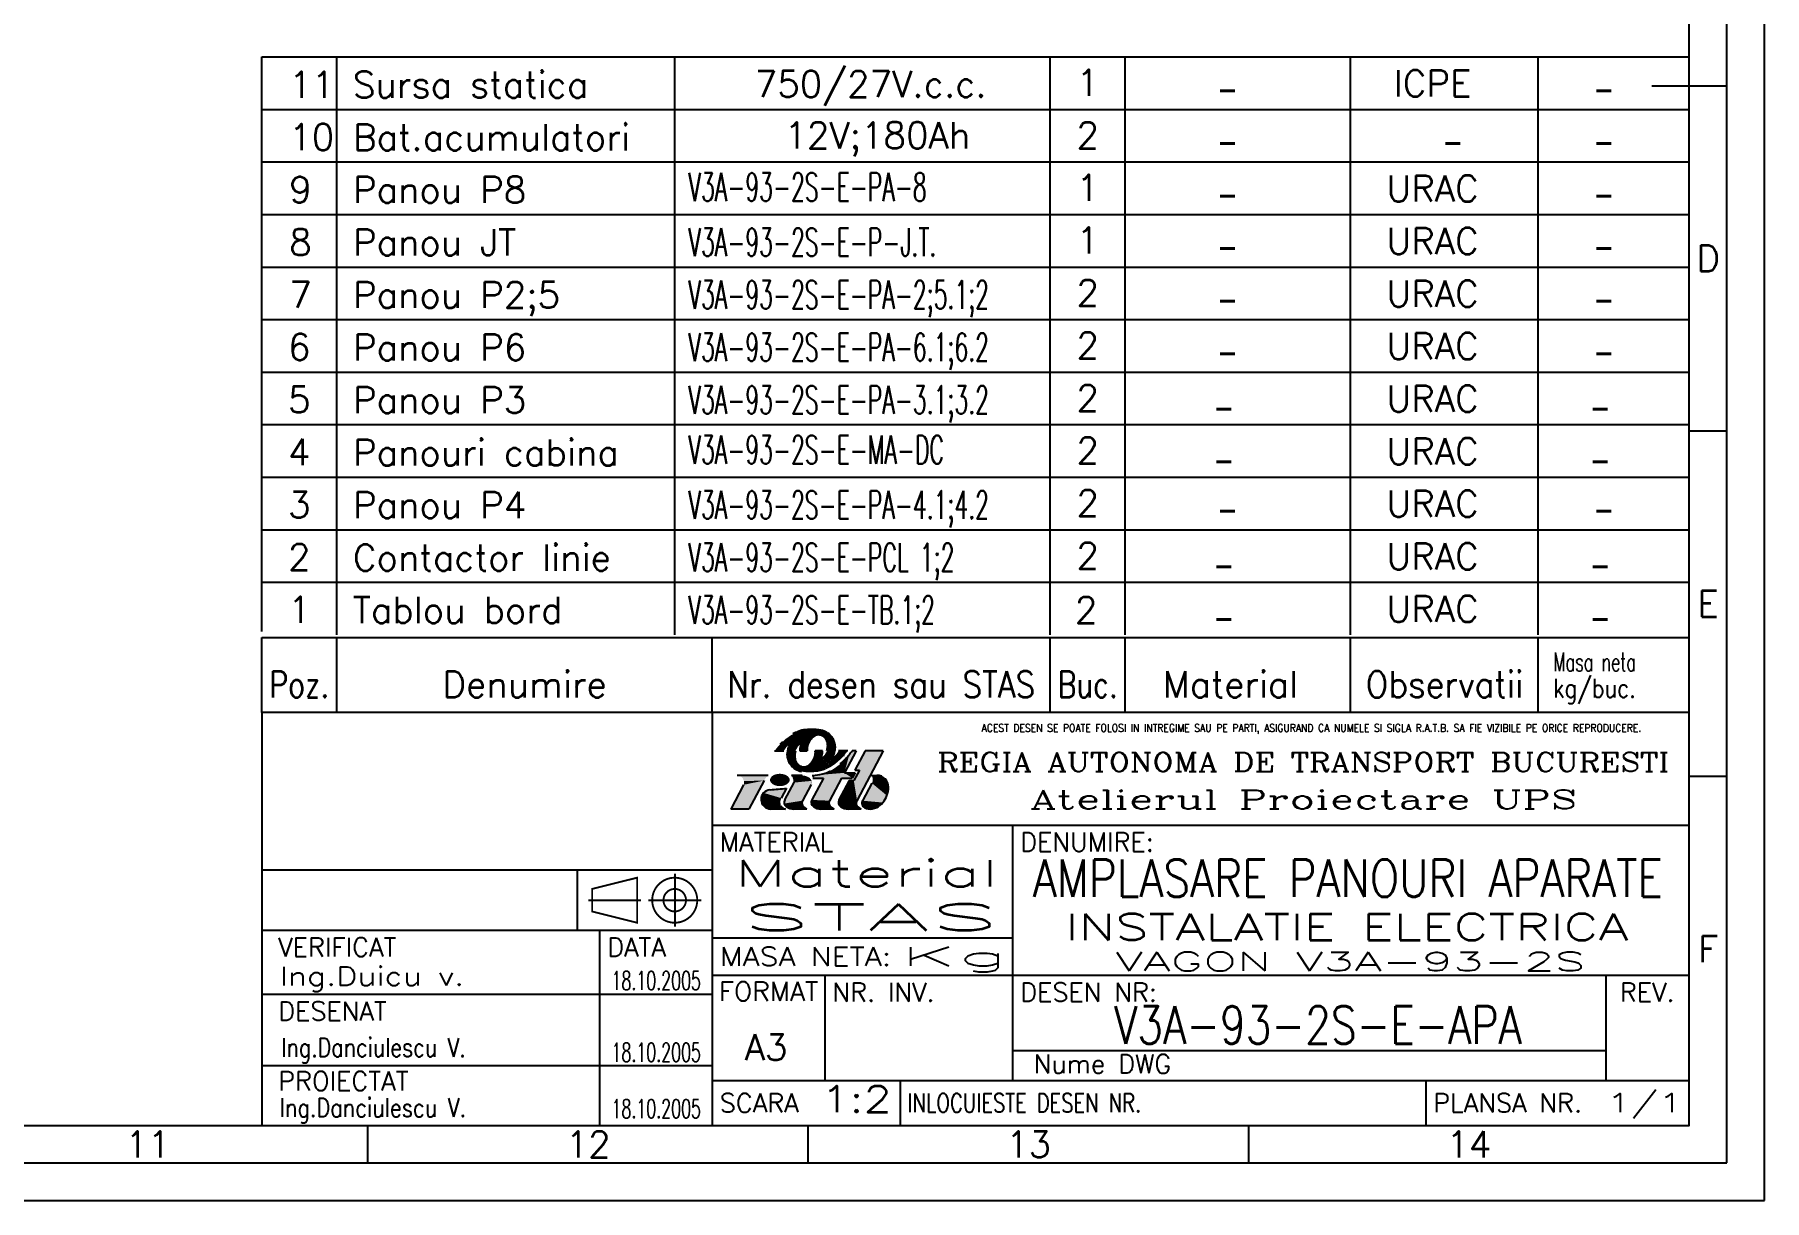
# Model space of a CAD drawing. Header units: millimetres. Extents: x 39 to 880, y 30 to 327.
# Drawn here: x 649.8 to 880.1, y 29.8 to 185.1 of the extents above; entities that cross this region are included whole.
import ezdxf
from ezdxf.enums import TextEntityAlignment as Align

# ---------------------------------------------------------------- set-up
doc = ezdxf.new("R2010")
doc.units = ezdxf.units.MM
for name, color, linetype in [('LIN_GR', 3, 'Continuous'), ('LIN_SUB', 20, 'Continuous'), ('SUBTIRE', 1, 'Continuous')]:
    doc.layers.add(name, color=color, linetype=linetype)
doc.styles.add('ISO', font='SIMPLEX.SHX')
doc.styles.add('ISOCP', font='SIMPLEX.SHX')
doc.styles.add('ROMANC', font='romanc')

# ---------------------------------------------------------------- blocks, each defined once
blk = doc.blocks.new('4A4')
at = {"color": 70}
for p, q in [((-15, 148.5), (-5, 148.5)), ((-5, 102.5), (-10, 102.5)), ((-5, 56.5), (-10, 56.5)), ((-185.96, 5), (-185.96, 10)), ((-127.32, 5), (-127.32, 10)), ((-68.68, 5), (-68.68, 10))]:
    blk.add_line(p, q, dxfattribs=at)
at = {"color": 240}
for points in [[(0, 0), (0, 297), (-841, 297), (-841, 0)], [(-5, 5), (-5, 292), (-836, 292), (-836, 5)]]:
    blk.add_lwpolyline(points, close=True, dxfattribs=at)
at = {"color": 70}
blk.add_lwpolyline([(-831, 287), (-831, 10), (-10, 10), (-10, 287)], close=True, dxfattribs=at)
at = {"color": 50, "style": 'ISO'}
for s, p in [('D', (-7.5, 125.5)), ('E', (-7.5, 79.5)), ('F', (-7.5, 33.5)), ('11', (-215.28, 7.48)), ('12', (-156.64, 7.48)), ('13', (-98, 7.48)), ('14', (-39.36, 7.48))]:
    blk.add_text(s, height=3.5, dxfattribs=at).set_placement(p, align=Align.MIDDLE)
blk = doc.blocks.new('ind3_12')
at = {"color": 70}
for p, q in [((0, 55), (-190, 55)), ((-190, 55), (-190, 0)), ((-130, 55), (-130, 0)), ((-130, 40), (0, 40)), ((-190, 26), (-130, 26))]:
    blk.add_line(p, q, dxfattribs=at)
at = {"color": 40}
for p, q in [((-121.71, 49.9), (-120.46, 49.9)), ((-118.34, 49.9), (-117.36, 49.9)), ((-115.31, 49.9), (-116.29, 49.9)), ((-111.94, 49.9), (-113.19, 49.9)), ((-112.95, 48.16), (-112.68, 48.4)), ((-112.68, 48.4), (-112.61, 48.47)), ((-110.84, 49.9), (-112.41, 46.97)), ((-110.84, 49.9), (-111.36, 49.9)), ((-109.64, 49.9), (-111.01, 47.32)), ((-107.23, 49.9), (-110.77, 43.26)), ((-107.23, 49.9), (-109.64, 49.9)), ((-122.56, 46.63), (-126.68, 46.63)), ((-118.05, 46.63), (-119.46, 46.63)), ((-115.18, 46.28), (-116.74, 43.36)), ((-116.7, 46.63), (-116.29, 46.65)), ((-116.6, 46.28), (-115.18, 46.28)), ((-116.29, 46.65), (-115.69, 46.73)), ((-115.69, 46.73), (-115.27, 46.82)), ((-115.27, 46.82), (-114.78, 46.97)), ((-114.78, 46.97), (-114.27, 47.24)), ((-112.77, 46.28), (-114.38, 43.26)), ((-112.77, 46.28), (-111.36, 46.28)), ((-112.41, 46.97), (-110.99, 46.97)), ((-110.99, 46.97), (-111.36, 46.28)), ((-110.41, 47.32), (-111.15, 45.93)), ((-111.01, 47.32), (-110.41, 47.32)), ((-108.78, 46.63), (-108.09, 46.63)), ((-125.82, 45.38), (-127.54, 42.15)), ((-123.11, 45.94), (-125.13, 42.15)), ((-120.12, 44.91), (-120.81, 43.6)), ((-119.12, 45.67), (-120.36, 43.36)), ((-116.85, 45.42), (-118, 43.26)), ((-111.75, 45.93), (-113.13, 43.36)), ((-111.75, 45.93), (-111.15, 45.93)), ((-108.74, 45.59), (-109.99, 43.26)), ((-125.13, 42.15), (-127.54, 42.15)), ((-120.23, 42.15), (-122.21, 42.15)), ((-117.39, 42.15), (-119.15, 42.15)), ((-117.39, 42.15), (-117.72, 42.33)), ((-113.77, 42.15), (-115.53, 42.15)), ((-113.77, 42.15), (-114.1, 42.33)), ((-110.16, 42.15), (-111.92, 42.15)), ((-110.16, 42.15), (-110.49, 42.33))]:
    blk.add_line(p, q, dxfattribs=at)
at = {"color": 240}
for p, q in [((-90, 40), (-90, 6)), ((-130, 34), (-190, 34)), ((-148, 34), (-148, 26)), ((-135, 33.5), (-135, 26.5)), ((-146.5, 30), (-139.5, 30)), ((-138.5, 30), (-131.5, 30)), ((-145, 26), (-145, 0)), ((-130, 25), (-90, 25)), ((-130, 20), (0, 20)), ((-115, 20), (-115, 6)), ((-11, 20), (-11, 6)), ((-190, 17.5), (-130, 17.5)), ((-90, 10), (-11, 10)), ((-190, 8), (-130, 8)), ((-130, 6), (0, 6)), ((-105, 6), (-105, 0)), ((-35, 6), (-35, 0))]:
    blk.add_line(p, q, dxfattribs=at)
at = {"color": 40}
for points in [[(-114.74, 49.9, 0.04888), (-114.64, 50.37, 0.067418), (-114.64, 50.71, 0.012512), (-114.71, 51.12, 0.046313), (-114.74, 51.23, 0.02866), (-114.83, 51.43, 0.04799), (-114.9, 51.53, 0.027533), (-115.01, 51.65, 0.02878), (-115.12, 51.74, 0.020408), (-115.27, 51.85, 0.028785), (-115.38, 51.91, 0.02307), (-115.48, 51.96, 0.025276), (-115.58, 51.99, 0.029587), (-115.69, 52.01, 0.0261), (-115.8, 52.02, 0.034106), (-115.93, 52.02, 0.03305), (-116.05, 52, 0.031407), (-116.17, 51.97, 0.027201), (-116.3, 51.91, 0.027571), (-116.45, 51.82, 0.032433), (-116.58, 51.73, 0.017982), (-116.7, 51.62, 0.025528), (-116.79, 51.53, 0.009898), (-116.89, 51.41, 0.014131), (-116.96, 51.31, 0.005952), (-117.02, 51.22, 0.007874), (-117.06, 51.15, 0.013516), (-117.13, 51.03, 0.012262), (-117.2, 50.9, 0.010996), (-117.25, 50.78, 0.020912), (-117.28, 50.71, 0.006638), (-117.28, 50.69, 0.003922), (-117.3, 50.64, 0.014081), (-117.33, 50.52, 0.011261), (-117.36, 50.37, 0.018498), (-117.36, 50.34, 0.00311), (-117.38, 50.18, 0.039527), (-117.38, 50.07, 0.0256), (-117.36, 49.9)], [(-113.68, 49.9, 0.047001), (-113.61, 50.39, 0.072657), (-113.64, 50.71, 0.024176), (-113.81, 51.3, 0.05712), (-113.92, 51.53, 0.02409), (-114.05, 51.71, 0.014395), (-114.28, 51.99, 0.046768), (-114.45, 52.15, 0.031027), (-114.74, 52.35)], [(-119.97, 49.9, 0.047001), (-120.05, 49.4, 0.072657), (-120.01, 49.08, 0.024176), (-119.84, 48.49, 0.05712), (-119.73, 48.26, 0.02409), (-119.6, 48.09, 0.014395), (-119.38, 47.81, 0.046768), (-119.2, 47.65, 0.031027), (-118.91, 47.44)], [(-118.91, 49.9, 0.04888), (-119.02, 49.43, 0.067418), (-119.01, 49.08, 0.012512), (-118.94, 48.67, 0.046313), (-118.91, 48.56, 0.02866), (-118.82, 48.37, 0.04799), (-118.75, 48.26, 0.027533), (-118.64, 48.15, 0.02878), (-118.53, 48.05, 0.020408), (-118.39, 47.95, 0.028785), (-118.28, 47.88, 0.02307), (-118.17, 47.84, 0.025276), (-118.07, 47.8, 0.029587), (-117.97, 47.78, 0.0261), (-117.85, 47.77, 0.034106), (-117.73, 47.77, 0.03305), (-117.6, 47.79, 0.031407), (-117.48, 47.83, 0.027201), (-117.36, 47.88, 0.027571), (-117.2, 47.97, 0.032433), (-117.07, 48.06, 0.017982), (-116.95, 48.18, 0.025528), (-116.87, 48.26, 0.009898), (-116.76, 48.39, 0.014131), (-116.7, 48.48, 0.005952), (-116.63, 48.57, 0.007874), (-116.59, 48.64, 0.013516), (-116.52, 48.76, 0.012262), (-116.45, 48.9, 0.010996), (-116.4, 49.02, 0.020912), (-116.38, 49.08, 0.006638), (-116.37, 49.11, 0.003922), (-116.35, 49.16, 0.014081), (-116.32, 49.28, 0.011261), (-116.29, 49.42, 0.018498), (-116.29, 49.45, 0.00311), (-116.27, 49.61, 0.039527), (-116.27, 49.73, 0.0256), (-116.29, 49.9)]]:
    blk.add_lwpolyline(points, format="xyb", dxfattribs=at)
at = {"color": 40, "flags": 128}
blk.add_lwpolyline([(-108.71, 42.18, 0.07519), (-108.1, 42.37, 0.103495), (-107.27, 43.01, 0.091904), (-106.74, 43.94, 0.085107), (-106.54, 45.08, 0.085107)], format="xyb", dxfattribs=at)
at = {"color": 240}
for points in [[(-146, 31.5, 0.25, 0.25, 0), (-140, 33, 0.25, 0.25, 0), (-140, 27, 0.25, 0.25, 0), (-146, 28.5, 0.25, 0.25, 0)], [(-135, 31.5, 0.25, 0.25, 1), (-135, 28.5, 0.25, 0.25, 1)]]:
    blk.add_lwpolyline(points, format="xyseb", close=True, dxfattribs=at)
blk.add_lwpolyline([(-135, 33, 0.25, 0.25, 1), (-135, 27, 0.25, 0.25, 1), (-135, 33, 0.25, 0.25, 1)], format="xyseb", dxfattribs=at)
at = {"color": 40}
for centre, radius, start, end in [((-96.55, 26.7), 34.29, 134.6817, 135.4865), ((-117.71, 49.53), 2.3, 144.0002, 170.76), ((-117.8, 49.83), 2.74, 113.911, 122.24), ((-115.81, 45.34), 7.65, 108.9325, 113.911), ((-115.07, 49.86), 3.27, 161.7905, 179.2848), ((-117.59, 50.52), 2.17, 96.8211, 108.9325), ((-116.41, 40.67), 12.1, 91.6964, 96.8211), ((-116.61, 47.25), 5.51, 78.6042, 91.6964), ((-116, 50.28), 2.42, 58.8019, 78.6042), ((-118.58, 49.94), 3.27, 341.7905, 359.2848), ((-115.94, 50.27), 2.3, 324.0002, 350.76), ((-145.94, 81.79), 47.13, 315, 315.973), ((-113.12, 49.86), 0.893, 316.8981, 318.6566), ((-115.09, 51.98), 4.23, 315.973, 321.3402), ((-122.28, 57.73), 13.43, 321.3402, 324.353), ((-119.73, 46), 0.689, 331.9275, 66.4849), ((-117.66, 49.52), 2.42, 238.8019, 258.6042), ((-108.09, 45.08), 1.55, 0, 90), ((-122.21, 43.44), 1.29, 94.5979, 270), ((-177.94, 750.15), 707.62, 274.50891, 274.68697), ((-120.23, 42.84), 0.689, 201.8729, 270), ((-119.75, 43.03), 0.689, 151.9275, 234.4615), ((-119.15, 43.87), 1.72, 234.4615, 270), ((-117.39, 42.94), 0.689, 151.9275, 241.9275), ((-116.14, 43.03), 0.689, 151.9275, 234.4615), ((-115.53, 43.87), 1.72, 234.4615, 270), ((-113.78, 42.94), 0.689, 151.9275, 241.9275), ((-112.52, 43.03), 0.689, 151.9275, 234.4615), ((-111.92, 43.87), 1.72, 234.4615, 270), ((-110.16, 42.94), 0.689, 151.9275, 241.9275), ((-109.38, 42.94), 0.689, 151.9275, 242.7821), ((-108.99, 43.7), 1.55, 242.7821, 280.2311)]:
    blk.add_arc(centre, radius, start, end, dxfattribs=at)
blk.add_point((0, 0))
for points in [[(-121.21, 50.52), (-120.18, 50.33), (-120.72, 51.03), (-119.93, 50.59)], [(-120.72, 51.03), (-119.93, 50.59), (-120.22, 51.49), (-119.57, 50.88)], [(-120.22, 51.49), (-119.57, 50.88), (-119.6, 51.93), (-118.18, 50.88)], [(-119.57, 50.88), (-118.18, 50.88), (-119.84, 50.38), (-118.6, 50.45)], [(-119.6, 51.93), (-118.18, 50.88), (-118.87, 52.35), (-118.18, 50.88)], [(-118.87, 52.35), (-118.18, 50.88), (-118.21, 52.6), (-118.18, 50.88)], [(-117.09, 51.1), (-118.18, 50.88), (-117.31, 50.61), (-118.27, 50.54)], [(-118.21, 52.6), (-118.18, 50.88), (-117.81, 52.68), (-118.18, 50.88)], [(-116.87, 52.76), (-118.18, 50.88), (-116.31, 52.75), (-118.18, 50.88)], [(-117.81, 52.68), (-118.18, 50.88), (-116.87, 52.76), (-118.18, 50.88)], [(-116.08, 51.99), (-116.31, 52.75), (-116.62, 51.7), (-118.18, 50.88)], [(-116.62, 51.7), (-118.18, 50.88), (-117.09, 51.1), (-118.18, 50.88)], [(-115.84, 51.99), (-116.08, 51.99), (-116.32, 51.86)], [(-116.31, 52.75), (-115.41, 52.63), (-115.84, 52.71)], [(-115.54, 51.98), (-115.41, 52.63), (-116.08, 51.99), (-116.31, 52.75)], [(-115.84, 51.99), (-115.54, 51.98), (-115.91, 51.97), (-115.51, 51.96)], [(-115.73, 51.96), (-115.33, 51.85), (-115.51, 51.96)], [(-115.09, 51.72), (-114.87, 52.42), (-115.54, 51.98), (-115.41, 52.63)], [(-115.41, 52.63), (-114.87, 52.42), (-115.11, 52.53)], [(-114.87, 51.48), (-114.18, 51.87), (-115.09, 51.72), (-114.87, 52.42)], [(-114.87, 52.42), (-114.18, 51.87), (-114.48, 52.17)], [(-114.68, 50.99), (-113.86, 51.41), (-114.87, 51.48), (-114.18, 51.87)], [(-114.63, 50.55), (-113.67, 50.85), (-114.68, 50.99), (-113.86, 51.41)], [(-114.65, 50.25), (-113.62, 50.26), (-114.63, 50.55), (-113.67, 50.85)], [(-113.67, 50.85), (-113.62, 50.26), (-113.61, 50.56)], [(-121.71, 49.9), (-120.46, 49.9), (-121.21, 50.52), (-120.18, 50.33)], [(-119.97, 49.9), (-118.91, 49.9), (-120.05, 49.4), (-119, 49.53)], [(-120.05, 49.4), (-119, 49.53), (-119.94, 48.79), (-119, 49.02)], [(-120.05, 49.4), (-119.94, 48.79), (-120.04, 49.24)], [(-120.04, 49.24), (-119.94, 48.79), (-120.03, 49.13)], [(-119.84, 50.38), (-118.6, 50.45), (-119.97, 49.9), (-118.91, 49.9)], [(-119.94, 48.79), (-119, 49.02), (-119.72, 48.25), (-118.92, 48.6)], [(-119.72, 48.25), (-118.92, 48.6), (-119.33, 47.76), (-118.75, 48.27)], [(-117.37, 50.27), (-118.32, 50.22), (-117.36, 49.9), (-118.34, 49.9)], [(-117.31, 50.61), (-118.27, 50.54), (-117.37, 50.27), (-118.32, 50.22)], [(-116.45, 47.06), (-117.04, 48.09), (-115.94, 47.1), (-116.74, 48.42)], [(-116.7, 48.48), (-115.12, 47.31), (-116.74, 48.42)], [(-116.7, 48.48), (-116.7, 48.48), (-116.74, 48.42)], [(-115.94, 47.1), (-116.74, 48.42), (-115.12, 47.31), (-116.74, 48.42)], [(-116.45, 48.9), (-115.12, 47.31), (-116.7, 48.48)], [(-116.4, 49.03), (-115.48, 48.92), (-116.45, 48.9), (-115.12, 47.31)], [(-116.29, 49.44), (-115.35, 49.44), (-116.4, 49.03), (-115.48, 48.92)], [(-116.29, 49.9), (-115.31, 49.9), (-116.29, 49.44), (-115.35, 49.44)], [(-115.48, 48.92), (-114.09, 48.92), (-115.01, 49.4), (-113.85, 49.33)], [(-115.48, 48.92), (-114.59, 48.13), (-115.12, 47.31)], [(-115.48, 48.92), (-114.09, 48.92), (-114.18, 47.78), (-115.12, 47.31)], [(-115.01, 49.4), (-113.85, 49.33), (-114.75, 49.87), (-113.72, 49.72)], [(-114.75, 49.87), (-113.72, 49.72), (-114.65, 50.25), (-113.62, 50.26)], [(-114.09, 48.92), (-114.18, 47.78), (-114.59, 48.13)], [(-114.09, 48.92), (-113.61, 48.17), (-114.18, 47.78)], [(-113.69, 49.23), (-112.95, 48.75), (-114.09, 48.92), (-113.61, 48.17)], [(-113.4, 49.55), (-112.44, 49.28), (-113.69, 49.23), (-112.95, 48.75)], [(-113.19, 49.9), (-111.94, 49.9), (-113.4, 49.55), (-112.44, 49.28)], [(-112.65, 48.42), (-112.41, 46.97), (-113.03, 48.1), (-112.41, 46.97)], [(-112.22, 48.86), (-112.41, 46.97), (-112.65, 48.42), (-112.41, 46.97)], [(-111.36, 49.9), (-110.84, 49.9), (-111.76, 49.37), (-112.41, 46.97)], [(-111.76, 49.37), (-112.41, 46.97), (-112.22, 48.86), (-112.41, 46.97)], [(-110.41, 47.32), (-107.23, 49.9), (-111.15, 45.93), (-110.73, 43.34)], [(-109.64, 49.9), (-107.23, 49.9), (-111.01, 47.32), (-110.41, 47.32)], [(-126.68, 46.63), (-122.56, 46.63), (-126.26, 46.53), (-122.84, 46.34)], [(-126.26, 46.53), (-122.84, 46.34), (-125.96, 46.29), (-123.05, 46.05)], [(-123.05, 46.05), (-125.96, 46.29), (-123.11, 45.94), (-125.77, 45.87)], [(-122.28, 46.18), (-122.28, 45.84), (-122.31, 46.03)], [(-122.2, 46.34), (-122.22, 45.73), (-122.28, 46.18), (-122.28, 45.84)], [(-122.07, 46.5), (-122.04, 45.53), (-122.2, 46.34), (-122.22, 45.73)], [(-121.94, 46.59), (-121.9, 45.43), (-122.07, 46.5), (-122.04, 45.53)], [(-121.78, 46.68), (-121.71, 45.34), (-121.94, 46.59), (-121.9, 45.43)], [(-121.62, 46.75), (-121.56, 45.28), (-121.78, 46.68), (-121.71, 45.34)], [(-121.46, 46.79), (-121.43, 45.25), (-121.62, 46.75), (-121.56, 45.28)], [(-121.33, 46.82), (-121.31, 45.23), (-121.46, 46.79), (-121.43, 45.25)], [(-121.21, 46.83), (-121.2, 45.22), (-121.33, 46.82), (-121.31, 45.23)], [(-121.21, 46.83), (-121.1, 46.84), (-121.09, 45.21)], [(-121.09, 45.21), (-120.9, 45.21), (-121.21, 46.83), (-121.2, 45.22)], [(-121.1, 46.84), (-120.91, 46.84), (-121.09, 45.21), (-120.9, 45.21)], [(-120.9, 45.21), (-120.91, 46.84), (-120.81, 45.22), (-120.81, 46.83)], [(-120.81, 45.22), (-120.81, 46.83), (-120.68, 45.23), (-120.69, 46.82)], [(-120.68, 45.23), (-120.69, 46.82), (-120.56, 45.25), (-120.55, 46.79)], [(-120.56, 45.25), (-120.55, 46.79), (-120.42, 45.29), (-120.43, 46.76)], [(-120.42, 45.29), (-120.43, 46.76), (-120.27, 45.34), (-120.27, 46.7)], [(-120.27, 45.34), (-120.27, 46.7), (-120.14, 45.41), (-120.13, 46.63)], [(-120.14, 45.41), (-120.13, 46.63), (-119.97, 45.52), (-119.99, 46.54)], [(-119.97, 45.52), (-119.99, 46.54), (-119.84, 45.65), (-119.88, 46.44)], [(-119.84, 45.65), (-119.88, 46.44), (-119.74, 45.8), (-119.77, 46.3)], [(-119.74, 45.8), (-119.77, 46.3), (-119.71, 45.9), (-119.72, 46.2)], [(-119.72, 46.2), (-119.71, 45.9), (-119.7, 46.13), (-119.69, 46.02)], [(-119.46, 46.63), (-118.05, 46.63), (-119.08, 46.21), (-117.05, 46.31)], [(-119.33, 47.76), (-118.75, 48.27), (-118.77, 47.37), (-118.43, 47.98)], [(-119.25, 46.4), (-119.09, 46.04), (-119.08, 46.21)], [(-119.08, 46.21), (-117.05, 46.31), (-119.12, 45.67), (-116.78, 45.9)], [(-118.77, 47.37), (-118.43, 47.98), (-118.32, 47.19), (-118.12, 47.82)], [(-118.32, 47.19), (-118.12, 47.82), (-117.71, 47.07), (-117.72, 47.77)], [(-118.05, 46.63), (-117.05, 46.31), (-117.7, 46.59), (-117.41, 46.5)], [(-117.71, 47.07), (-117.72, 47.77), (-117.14, 47.03), (-117.33, 47.9)], [(-117.14, 47.03), (-117.33, 47.9), (-116.45, 47.06), (-117.04, 48.09)], [(-117.05, 46.31), (-116.78, 45.9), (-116.88, 46.12)], [(-115.18, 46.28), (-112.77, 46.28), (-116.74, 43.36), (-114.38, 43.26)], [(-116.22, 46.66), (-116.7, 46.63), (-116.6, 46.28)], [(-116.6, 46.28), (-111.36, 46.28), (-116.22, 46.66), (-112.41, 46.97)], [(-116.22, 46.66), (-115.25, 46.82), (-115, 46.76)], [(-115.25, 46.82), (-114.79, 46.97), (-115, 46.76)], [(-115, 46.76), (-115, 46.76), (-114.79, 46.97), (-114.45, 46.8)], [(-114.35, 47.19), (-112.41, 46.97), (-114.79, 46.97), (-114.45, 46.8)], [(-113.9, 47.46), (-112.41, 46.97), (-114.35, 47.19), (-112.41, 46.97)], [(-113.49, 47.75), (-113.9, 47.46), (-112.41, 46.97)], [(-113.03, 48.1), (-112.41, 46.97), (-113.49, 47.75), (-112.41, 46.97)], [(-112.41, 46.97), (-110.99, 46.97), (-111.36, 46.28)], [(-108.78, 46.63), (-108.43, 46.63), (-108.69, 46.43), (-108.49, 46.44)], [(-108.74, 45.59), (-108.09, 46.63), (-108.66, 45.8)], [(-108.74, 45.59), (-106.98, 46.16), (-108.09, 46.63)], [(-108.74, 45.59), (-106.54, 45.08), (-106.98, 46.16)], [(-108.69, 46.43), (-108.49, 46.44), (-108.64, 46.23), (-108.56, 46.21)], [(-108.43, 46.63), (-108.63, 46.02), (-108.09, 46.63), (-108.66, 45.8)], [(-108.66, 45.8), (-108.66, 45.8), (-108.43, 46.63), (-108.63, 46.02)], [(-108.64, 46.23), (-108.56, 46.21), (-108.63, 46.02)], [(-108.09, 46.63), (-106.98, 46.16), (-107.61, 46.55), (-107.23, 46.37)], [(-106.98, 46.16), (-106.54, 45.08), (-106.83, 45.98), (-106.62, 45.57)], [(-125.82, 45.38), (-123.11, 45.94), (-127.54, 42.15), (-125.13, 42.15)], [(-125.76, 45.63), (-123.11, 45.94), (-125.82, 45.38)], [(-125.77, 45.87), (-123.11, 45.94), (-125.76, 45.63), (-123.11, 45.94)], [(-123.17, 44.3), (-120.81, 43.6), (-123.49, 43.38), (-120.95, 43.16)], [(-123.17, 44.3), (-123.49, 43.38), (-123.29, 44.14), (-123.45, 43.79)], [(-122.31, 44.73), (-120.12, 44.91), (-123.17, 44.3), (-120.81, 43.6)], [(-122.31, 44.73), (-123.17, 44.3), (-122.7, 44.64), (-123.04, 44.43)], [(-120.36, 43.36), (-116.85, 45.42), (-120.42, 42.88), (-118, 43.26)], [(-119.12, 45.67), (-116.78, 45.9), (-120.36, 43.36), (-116.85, 45.42)], [(-116.78, 45.9), (-116.85, 45.42), (-116.77, 45.67)], [(-111.75, 45.93), (-111.15, 45.93), (-113.13, 43.36), (-110.77, 43.26)], [(-111.15, 45.93), (-110.77, 43.26), (-110.73, 43.34)], [(-109.99, 43.26), (-108.74, 45.59), (-106.74, 43.94)], [(-109.99, 43.26), (-107.27, 43.01), (-106.74, 43.94)], [(-108.74, 45.59), (-106.74, 43.94), (-106.54, 45.08)], [(-106.74, 43.94), (-107.27, 43.01), (-106.96, 43.45)], [(-106.54, 45.08), (-106.74, 43.94), (-106.59, 44.51)], [(-123.49, 43.38), (-120.95, 43.16), (-123.49, 43.38), (-120.87, 42.58)], [(-123.49, 43.38), (-123.1, 42.51), (-123.42, 43), (-123.25, 42.69)], [(-123.49, 43.38), (-120.87, 42.58), (-123.1, 42.51), (-120.62, 42.27)], [(-123.1, 42.51), (-122.21, 42.15), (-122.93, 42.37), (-122.61, 42.22)], [(-123.1, 42.51), (-120.62, 42.27), (-122.21, 42.15), (-120.23, 42.15)], [(-120.42, 42.88), (-120.36, 43.36), (-120.43, 43.1)], [(-120.42, 42.88), (-118, 43.26), (-120.15, 42.47), (-118.06, 42.75)], [(-120.15, 42.47), (-120.42, 42.88), (-120.32, 42.64)], [(-120.15, 42.47), (-118.06, 42.75), (-119.15, 42.15), (-117.72, 42.33)], [(-119.15, 42.15), (-120.15, 42.47), (-119.72, 42.25)], [(-119.15, 42.15), (-117.72, 42.33), (-117.39, 42.15)], [(-118.02, 43.03), (-117.9, 42.55), (-118.06, 42.75)], [(-116.74, 43.36), (-116.81, 42.88), (-116.82, 43.14)], [(-116.74, 43.36), (-114.38, 43.26), (-116.81, 42.88), (-114.44, 42.75)], [(-116.52, 42.46), (-116.81, 42.88), (-116.71, 42.66)], [(-116.81, 42.88), (-114.44, 42.75), (-116.52, 42.46), (-114.12, 42.34)], [(-115.53, 42.15), (-116.54, 42.47), (-116.1, 42.25)], [(-116.52, 42.46), (-114.12, 42.34), (-115.53, 42.15), (-113.77, 42.15)], [(-114.42, 42.94), (-114.29, 42.55), (-114.44, 42.75)], [(-114.36, 43.31), (-114.4, 43.15), (-114.38, 43.26)], [(-113.13, 43.36), (-113.19, 42.89), (-113.2, 43.13)], [(-113.13, 43.36), (-110.77, 43.26), (-113.19, 42.89)], [(-113.19, 42.89), (-110.77, 43.26), (-110.82, 42.72)], [(-112.92, 42.47), (-113.19, 42.89), (-113.1, 42.66)], [(-113.19, 42.89), (-110.82, 42.72), (-112.92, 42.47)], [(-112.92, 42.47), (-110.82, 42.72), (-111.92, 42.15)], [(-111.92, 42.15), (-112.92, 42.47), (-112.49, 42.25)], [(-110.82, 42.72), (-111.92, 42.15), (-110.49, 42.33)], [(-110.49, 42.33), (-110.16, 42.15), (-111.92, 42.15)], [(-110.8, 42.98), (-110.66, 42.53), (-110.82, 42.72)], [(-110.73, 43.34), (-110.78, 43.14), (-110.77, 43.26)], [(-109.99, 43.26), (-110.04, 42.73), (-110.07, 42.99)], [(-110.04, 42.73), (-109.99, 43.26), (-109.7, 42.32)], [(-109.7, 42.32), (-110.04, 42.73), (-109.91, 42.5)], [(-109.99, 43.26), (-108.1, 42.37), (-107.27, 43.01)], [(-109.99, 43.26), (-108.71, 42.18), (-108.1, 42.37)], [(-109.99, 43.26), (-109.7, 42.32), (-108.71, 42.18)], [(-108.71, 42.18), (-109.7, 42.32), (-109.23, 42.17)], [(-109.7, 42.32), (-109.7, 42.32), (-108.71, 42.18)], [(-107.27, 43.01), (-108.1, 42.37), (-107.66, 42.64)]]:
    blk.add_solid(points, dxfattribs=at)
at = {"color": 40, "style": 'ISO', "width": 0.77078}
blk.add_text('ACEST DESEN SE POATE FOLOSI IN INTREGIME SAU PE PARTI, ASIGURAND CA NUMELE SI SIGLA R.A.T.B. SA FIE VIZIBILE PE ORICE REPRODUCERE.', height=1, dxfattribs=at).set_placement((-94.13, 52.45), (-6.3, 52.45), align=Align.FIT)
at = {"color": 240}
for s, style, width, p, p2 in [('REGIA AUTONOMA DE TRANSPORT BUCURESTI', 'ROMANC', 1.063101, (-100.04, 47.17), (-2.58, 47.17)), ('Atelierul Proiectare UPS', 'ROMANC', 1.425107, (-87.65, 42.18), (-14.86, 42.18)), ('MASA NETA:', 'ISO', 1.009422, (-129, 21.25), (-106.17, 21.25)), ('FORMAT', 'ISO', 0.917397, (-129.11, 16.61), (-115.89, 16.61)), ('INLOCUIESTE DESEN NR.', 'ISO', 0.687691, (-104, 1.75), (-72.89, 1.75))]:
    blk.add_text(s, height=2.5, dxfattribs=dict(at, style=style, width=width)).set_placement(p, p2, align=Align.FIT)
at = {"color": 240, "style": 'ISO'}
for s, p in [('MATERIAL', (-129, 36.5)), ('DENUMIRE:', (-89, 36.5)), ('VERIFICAT', (-187.81, 22.5)), ('DATA', (-144, 22.5)), ('NR. INV.', (-114, 16.5)), ('DESEN NR:', (-89, 16.5)), ('DESENAT', (-187.81, 13.97)), ('PROIECTAT', (-187.81, 4.66)), ('SCARA', (-129, 1.75)), ('PLANSA NR.', (-34, 1.75))]:
    blk.add_text(s, height=2.5, dxfattribs=at).set_placement(p)
blk.add_text('REV.', height=2.5, dxfattribs=at).set_placement((-5.5, 17.75), align=Align.MIDDLE)
at = {"color": 50, "style": 'ISO'}
for tag, height, width, p, p2 in [('MATERIAL', 3.5, 1.837708, (-127.1, 31.84), (-91.87, 31.84)), ('STAS_MATERIAL', 3.5, 2.784754, (-126.09, 25.95), (-91.75, 25.95)), ('ANSAMBLU', 3.5, 2.48631, (-83.01, 24.67), (-8.01, 24.67)), ('VERIFICAT', 2.5, 0.86708, (-187.61, 18.63), (-163.04, 18.63)), ('DESENAT', 2.5, 1.026691, (-187.39, 9.14), (-162.83, 9.14)), ('SCARA', 3.5, 1.565143, (-115.5, 1.75), (-106.11, 1.75)), ('PROIECTAT', 2.5, 1.037581, (-187.61, 1.12), (-162.78, 1.12))]:
    blk.add_attdef(tag, text='', height=height, dxfattribs=dict(at, width=width)).set_placement(p, p2, align=Align.FIT)
at = {"color": 70, "style": 'ISO'}
for tag, width, p, p2 in [('DENUMIRE_DESEN', 1.844561, (-87.29, 30.44), (-3.41, 30.44)), ('NUMAR_DESEN', 1.112195, (-76.49, 10.87), (-22.2, 10.87))]:
    blk.add_attdef(tag, text='', height=5, dxfattribs=dict(at, width=width)).set_placement(p, p2, align=Align.FIT)
at = {"color": 240, "style": 'ISO'}
for tag, width, p, p2 in [('MASA', 3.701178, (-105.03, 21.25), (-90.49, 21.25)), ('SUBANSAMBLU', 3.628523, (-76.35, 20.58), (-13.71, 20.58)), ('DATA', 0.588678, (-143.42, 18.04), (-131.51, 18.04)), ('DATA', 0.588678, (-143.42, 8.49), (-131.51, 8.49)), ('DATA', 0.588678, (-143.42, 0.97), (-131.51, 0.97)), ('PLANSA', 1.983142, (-10.91, 1.75), (-0.76, 1.75))]:
    blk.add_attdef(tag, text='', height=2.5, dxfattribs=dict(at, width=width)).set_placement(p, p2, align=Align.FIT)
at = {"color": 50, "style": 'ISO'}
blk.add_attdef('FORMAT', text='', height=3.5, dxfattribs=at).set_placement((-122.83, 8.67), align=Align.CENTER)
at = {"color": 240, "style": 'ISO'}
blk.add_attdef('NUME_DWG', (-87.2, 6.95), '', height=2.5, dxfattribs=at)

msp = doc.modelspace()

# ---------------------------------------------------------------- linework, layer by layer
at = {"color": 240}
for p, q in [((680.02, 182.17), (870.13, 182.17)), ((680.02, 175.17), (870.13, 175.17)), ((680.02, 168.17), (870.13, 168.17)), ((680.02, 161.17), (870.13, 161.17)), ((680.02, 154.17), (870.13, 154.17)), ((680.02, 147.17), (870.13, 147.17)), ((680.02, 140.17), (870.13, 140.17)), ((680.02, 133.17), (870.13, 133.17)), ((680.02, 126.17), (870.13, 126.17)), ((680.02, 119.17), (870.13, 119.17)), ((680.02, 112.17), (870.13, 112.17))]:
    msp.add_line(p, q, dxfattribs=at)
at = {"color": 70}
for points in [[(680.02, 105.59), (680.02, 182.17)], [(690.02, 105.17), (690.02, 182.17)], [(735.02, 105.17), (735.02, 182.17)], [(785.02, 105.17), (785.02, 182.17)], [(795.02, 105.17), (795.02, 182.17)], [(825.02, 105.17), (825.02, 182.17)], [(850.02, 105.17), (850.02, 182.17)]]:
    msp.add_lwpolyline(points, dxfattribs=at)
at = {"color": 3}
for points in [[(680.02, 104.81), (870.02, 104.81)], [(680.02, 94.81), (680.02, 104.81)], [(690.02, 94.81), (690.02, 104.81)], [(740.02, 94.81), (740.02, 104.81)], [(785.02, 94.81), (785.02, 104.81)], [(795.02, 94.81), (795.02, 104.81)], [(825.02, 94.81), (825.02, 104.81)], [(850.02, 94.81), (850.02, 104.81)]]:
    msp.add_lwpolyline(points, dxfattribs=at)

# ---------------------------------------------------------------- block references
at = {"color": 1}
ref = msp.add_blockref('ind3_12', (870.02, 39.81), dxfattribs=at)
ref.add_attrib('DENUMIRE_DESEN', 'AMPLASARE PANOURI APARATE', dxfattribs={"color": 70, "height": 5, "style": 'ISO', "width": 0.70042}).set_placement((782.73, 70.25), (866.61, 70.25), align=Align.FIT)
ref.add_attrib('ANSAMBLU', 'INSTALATIE ELECTRICA', dxfattribs={"color": 50, "height": 3.5, "style": 'ISO', "width": 1.27485}).set_placement((787.01, 64.49), (862.01, 64.49), align=Align.FIT)
ref.add_attrib('SUBANSAMBLU', 'VAGON V3A-93-2S', dxfattribs={"color": 240, "height": 2.5, "style": 'ISO', "width": 1.675592}).set_placement((793.67, 60.39), (856.3, 60.39), align=Align.FIT)
ref.add_attrib('NUMAR_DESEN', 'V3A-93-2S-E-APA', dxfattribs={"color": 70, "height": 5, "style": 'ISO', "width": 0.703704}).set_placement((793.53, 50.69), (847.82, 50.69), align=Align.FIT)
ref.add_attrib('NUME_DWG', 'Nume DWG', (782.82, 46.76), dxfattribs={"color": 240, "height": 2.5, "style": 'ISO'})
ref.add_attrib('PLANSA', '1/1', dxfattribs={"color": 240, "height": 2.5, "style": 'ISO', "width": 1.983142}).set_placement((859.11, 41.56), (869.26, 41.56), align=Align.FIT)
ref.add_attrib('FORMAT', 'A3', dxfattribs={"color": 50, "height": 3.5, "style": 'ISO'}).set_placement((747.18, 48.48), align=Align.CENTER)
ref.add_attrib('SCARA', '1:2', dxfattribs={"color": 50, "height": 3.5, "style": 'ISO', "width": 1.252114}).set_placement((754.52, 41.56), (763.91, 41.56), align=Align.FIT)
ref.add_attrib('MATERIAL', 'Material', dxfattribs={"color": 50, "height": 3.5, "style": 'ISO', "width": 1.837708}).set_placement((742.92, 71.65), (778.14, 71.65), align=Align.FIT)
ref.add_attrib('STAS_MATERIAL', 'STAS', dxfattribs={"color": 50, "height": 3.5, "style": 'ISO', "width": 2.784754}).set_placement((743.92, 65.77), (778.27, 65.77), align=Align.FIT)
ref.add_attrib('MASA', 'Kg', dxfattribs={"color": 240, "height": 2.5, "style": 'ISO', "width": 3.701178}).set_placement((764.98, 61.06), (779.52, 61.06), align=Align.FIT)
ref.add_attrib('VERIFICAT', 'Ing.Duicu v.', dxfattribs={"color": 50, "height": 2.5, "style": 'ISO', "width": 1.159354}).set_placement((682.41, 58.45), (706.98, 58.45), align=Align.FIT)
ref.add_attrib('DATA', '18.10.2005', dxfattribs={"color": 240, "height": 2.5, "style": 'ISO', "width": 0.602863}).set_placement((726.6, 57.85), (738.51, 57.85), align=Align.FIT)
ref.add_attrib('DESENAT', 'Ing.Danciulescu V.', dxfattribs={"color": 50, "height": 2.5, "style": 'ISO', "width": 0.734395}).set_placement((682.62, 48.95), (707.19, 48.95), align=Align.FIT)
ref.add_attrib('DATA', '18.10.2005', dxfattribs={"color": 240, "height": 2.5, "style": 'ISO', "width": 0.602863}).set_placement((726.6, 48.3), (738.51, 48.3), align=Align.FIT)
ref.add_attrib('PROIECTAT', 'Ing.Danciulescu V.', dxfattribs={"color": 50, "height": 2.5, "style": 'ISO', "width": 0.742185}).set_placement((682.41, 40.93), (707.24, 40.93), align=Align.FIT)
ref.add_attrib('DATA', '18.10.2005', dxfattribs={"color": 240, "height": 2.5, "style": 'ISO', "width": 0.602863}).set_placement((726.6, 40.78), (738.51, 40.78), align=Align.FIT)
at = {"layer": 'SUBTIRE'}
msp.add_blockref('4A4', (880.13, 29.81), dxfattribs=at)

# ---------------------------------------------------------------- texts
at = {"color": 50, "width": 0.666667}
for p, p2 in [((798.13, 176.27), (819.13, 176.27)), ((848.24, 176.27), (869.24, 176.27)), ((798.13, 169.27), (819.13, 169.27)), ((828.13, 169.27), (849.13, 169.27)), ((848.24, 169.27), (869.24, 169.27)), ((798.13, 162.27), (819.13, 162.27)), ((848.24, 162.27), (869.24, 162.27)), ((798.13, 155.27), (819.13, 155.27)), ((848.24, 155.27), (869.24, 155.27)), ((798.13, 148.27), (819.13, 148.27)), ((848.24, 148.27), (869.24, 148.27)), ((798.13, 141.27), (819.13, 141.27)), ((848.24, 141.27), (869.24, 141.27)), ((797.63, 133.86), (818.63, 133.86)), ((847.74, 133.86), (868.74, 133.86)), ((797.63, 126.86), (818.63, 126.86)), ((847.74, 126.86), (868.74, 126.86)), ((798.13, 120.27), (819.13, 120.27)), ((848.24, 120.27), (869.24, 120.27)), ((797.63, 112.86), (818.63, 112.86)), ((847.74, 112.86), (868.74, 112.86)), ((797.63, 105.86), (818.63, 105.86)), ((847.74, 105.86), (868.74, 105.86))]:
    msp.add_text('    -    ', height=3.5, dxfattribs=at).set_placement(p, p2, align=Align.FIT)
at = {"layer": 'LIN_GR', "color": 3, "style": 'ISOCP'}
for s, p in [('11', (683.68, 176.73)), ('10', (683.68, 169.73)), ('9', (683.68, 162.73)), ('8', (683.68, 155.73)), ('7', (683.68, 148.73))]:
    msp.add_text(s, height=3.5, dxfattribs=at).set_placement(p)
for s, p in [('6', (685.02, 141.77)), ('5', (685.02, 134.77)), ('4', (685.02, 127.77)), ('3', (685.02, 120.77)), ('2', (685.02, 113.77)), ('1', (685.02, 106.77))]:
    msp.add_text(s, height=3.5, dxfattribs=at).set_placement(p, align=Align.CENTER)
at = {"layer": 'LIN_SUB', "color": 50, "style": 'ISOCP'}
for s, p in [('Sursa statica', (692.16, 176.71)), ('Bat.acumulatori', (692.16, 169.71)), ('Panou P8', (692.16, 162.71)), ('Panou JT', (692.16, 155.71)), ('Panou P2;5', (692.16, 148.71)), ('Panou P6', (692.16, 141.71)), ('Panou P3', (692.16, 134.71)), ('Panouri cabina', (692.16, 127.71)), ('Panou P4', (692.16, 120.71)), ('Contactor linie', (692.16, 113.71)), ('Tablou bord', (692.16, 106.71))]:
    msp.add_text(s, height=3.5, dxfattribs=at).set_placement(p)
for s, p in [('750/27V.c.c.', (761.12, 176.8)), ('1', (790.02, 176.98)), ('ICPE', (835.94, 176.88)), ('12V;180Ah', (761.99, 169.98)), ('2', (790.02, 169.98)), ('1', (790.02, 162.98)), ('URAC', (835.94, 162.88)), ('1', (790.02, 155.98)), ('URAC', (835.94, 155.88)), ('2', (790.02, 148.98)), ('URAC', (835.94, 148.88)), ('2', (790.02, 141.98)), ('URAC', (835.94, 141.88)), ('2', (790.02, 134.98)), ('URAC', (835.94, 134.88)), ('2', (790.02, 127.98)), ('URAC', (835.94, 127.88)), ('2', (790.02, 120.98)), ('URAC', (835.94, 120.88)), ('2', (790.02, 113.97)), ('URAC', (835.94, 113.88)), ('2', (789.81, 106.74)), ('URAC', (835.94, 106.88))]:
    msp.add_text(s, height=3.5, dxfattribs=at).set_placement(p, align=Align.CENTER)
at = {"layer": 'LIN_SUB', "color": 2, "style": 'ISOCP', "width": 0.573913}
for s, p in [('V3A-93-2S-E-PA-8', (736.85, 162.96)), ('V3A-93-2S-E-P-J.T.', (736.85, 155.61)), ('V3A-93-2S-E-PA-2;5.1;2', (736.85, 148.61)), ('V3A-93-2S-E-PA-6.1;6.2', (736.85, 141.61)), ('V3A-93-2S-E-PA-3.1;3.2', (736.85, 134.61)), ('V3A-93-2S-E-MA-DC', (736.85, 127.96)), ('V3A-93-2S-E-PA-4.1;4.2', (736.85, 120.61)), ('V3A-93-2S-E-PCL 1;2', (736.85, 113.61)), ('V3A-93-2S-E-TB.1;2', (736.85, 106.61))]:
    msp.add_text(s, height=3.75, dxfattribs=at).set_placement(p)
at = {"layer": 'LIN_SUB', "color": 2, "style": 'ISOCP'}
for s, height, width, p, p2 in [('Masa neta', 2.5, 0.573913, (852.02, 100.31), (863.02, 100.31)), ('Poz.', 3.5, 0.813559, (681.02, 96.81), (689.02, 96.81)), ('Nr. desen sau STAS', 3.5, 0.763975, (742.02, 96.81), (783.02, 96.81)), ('Buc.', 3.5, 0.8, (786.02, 96.81), (794.02, 96.81)), ('Material', 3.5, 0.93913, (800.02, 96.81), (818.02, 96.81)), ('Observatii', 3.5, 0.851351, (827.02, 96.81), (848.02, 96.81)), ('kg/buc.', 2.5, 0.796552, (852.02, 96.81), (863.02, 96.81))]:
    msp.add_text(s, height=height, dxfattribs=dict(at, width=width)).set_placement(p, p2, align=Align.FIT)
msp.add_text('Denumire', height=3.5, dxfattribs=at).set_placement((715.02, 96.81), align=Align.CENTER)

doc.saveas('drawing.dxf')
